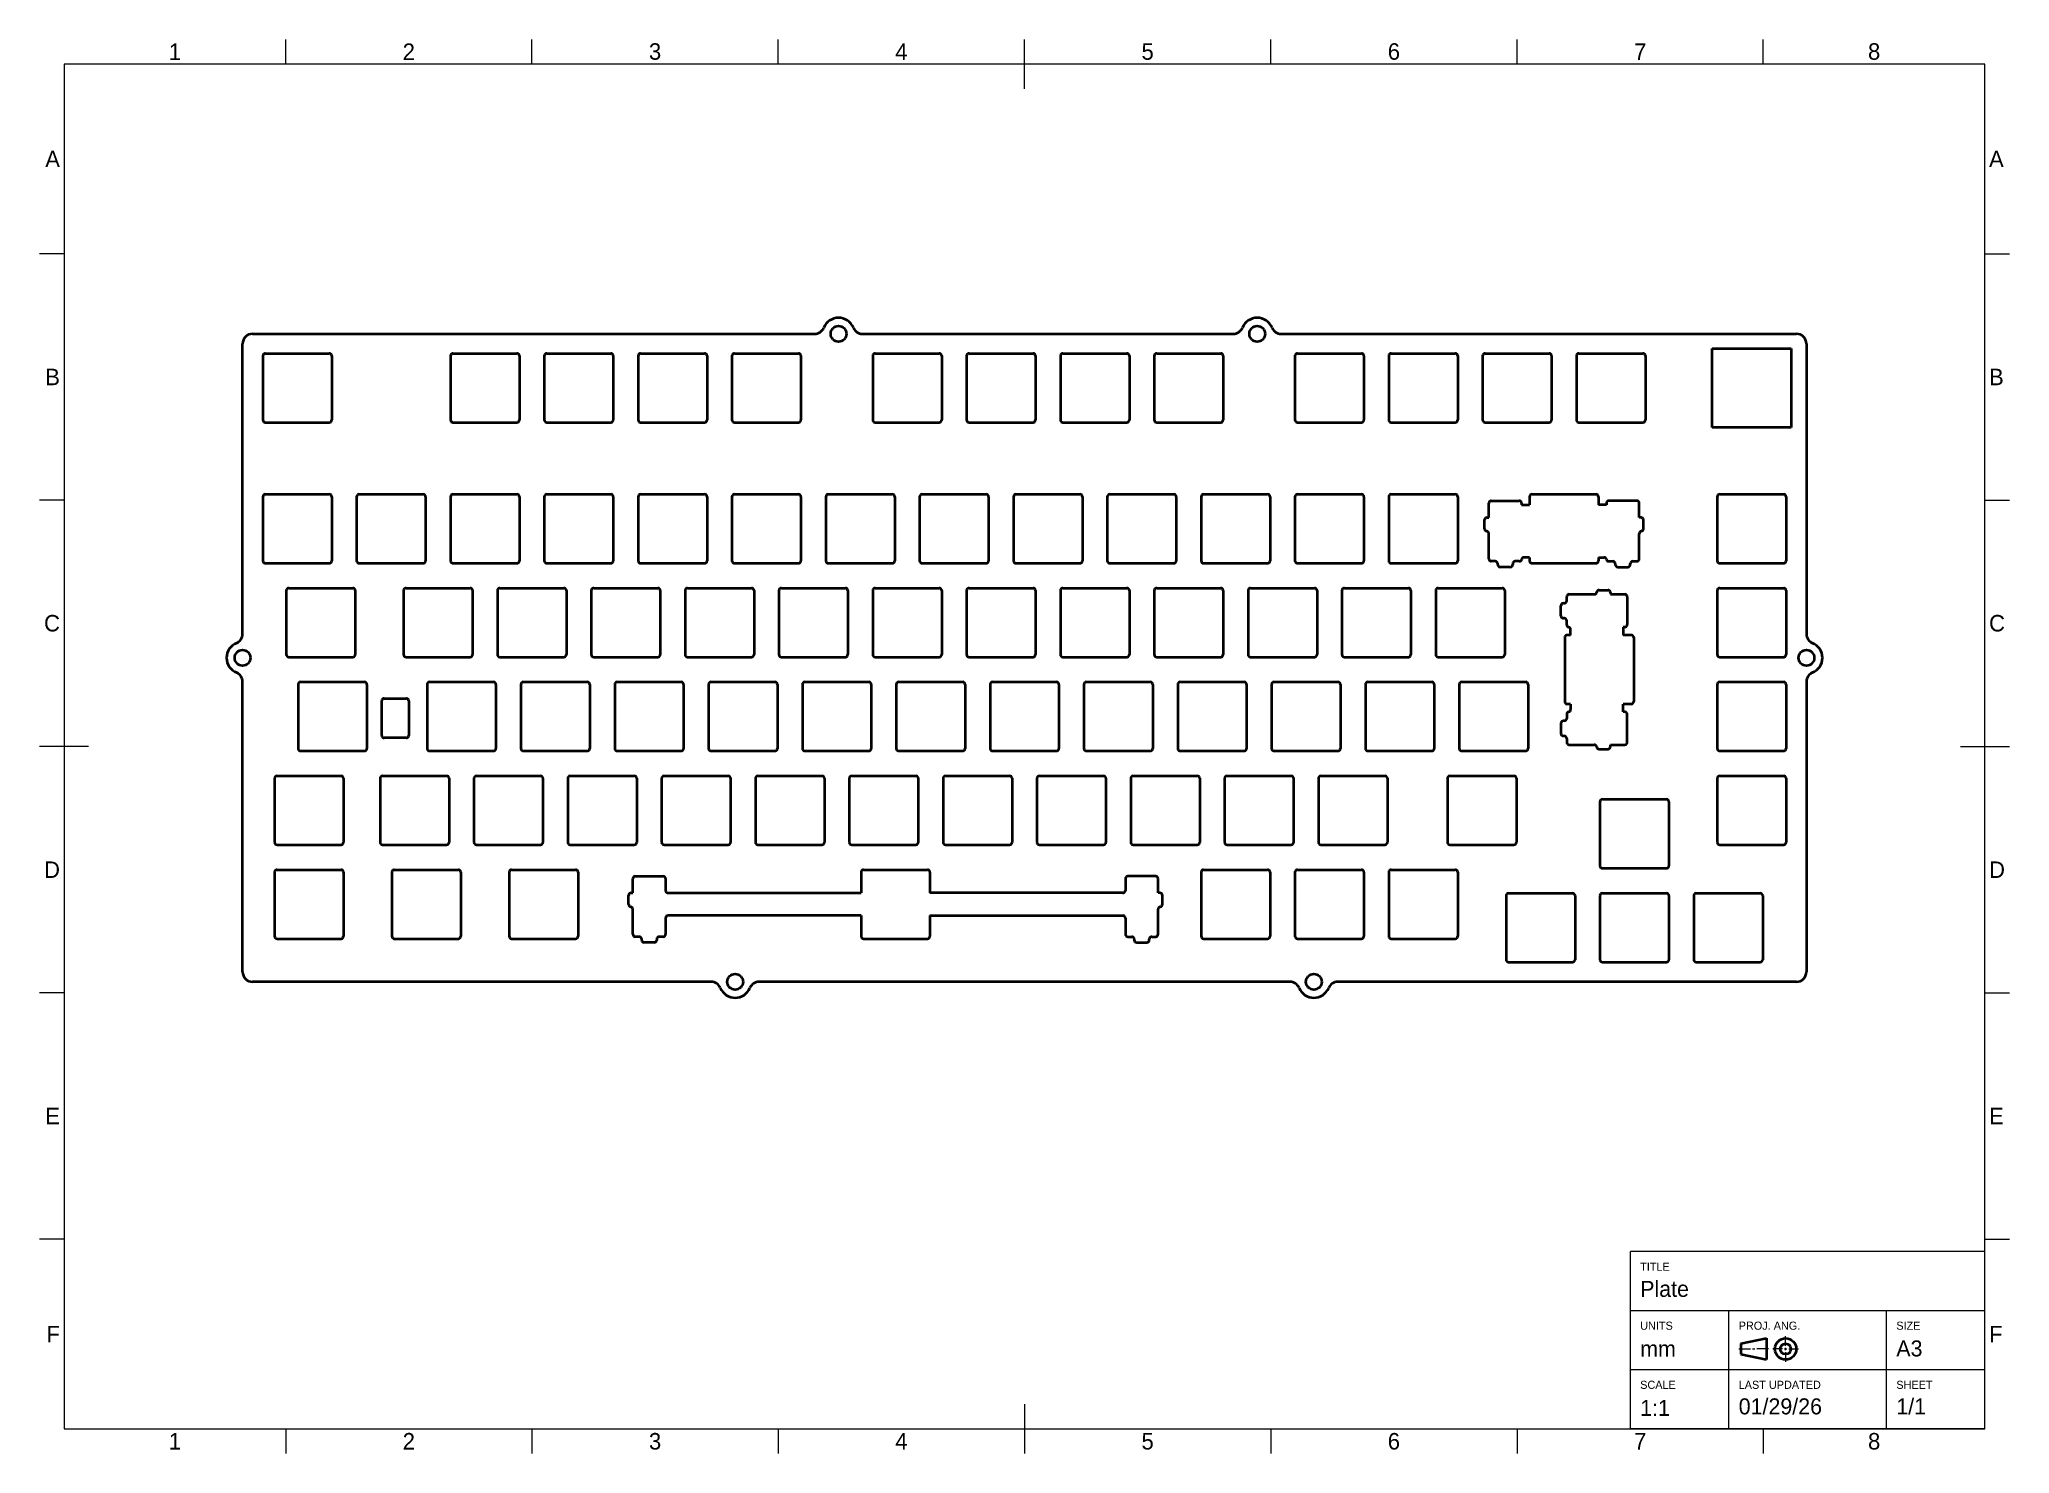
# Model space of a CAD drawing. Header units: millimetres. Extents: x 15 to 415, y 5 to 292.
import ezdxf

# ---------------------------------------------------------------- set-up
doc = ezdxf.new("R2010")
doc.units = ezdxf.units.MM
doc.layers.add('Border', color=7, linetype='Continuous')
doc.layers.add('Geometries', color=7, linetype='Continuous')
doc.styles.add('Shapr0', font='txt', dxfattribs={"height": 3.3495})
doc.styles.add('Shapr10', font='txt', dxfattribs={"height": 3.3495})
doc.styles.add('Shapr11', font='txt', dxfattribs={"height": 3.3495})
doc.styles.add('Shapr13', font='txt', dxfattribs={"height": 3.3495})
doc.styles.add('Shapr14', font='txt', dxfattribs={"height": 3.3495})
doc.styles.add('Shapr16', font='txt', dxfattribs={"height": 3.3495})
doc.styles.add('Shapr2', font='txt', dxfattribs={"height": 3.3495})
doc.styles.add('Shapr3', font='txt', dxfattribs={"height": 3.3495})
doc.styles.add('Shapr4', font='txt', dxfattribs={"height": 3.3495})
doc.styles.add('Shapr5', font='txt', dxfattribs={"height": 3.3495})
doc.styles.add('Shapr6', font='txt', dxfattribs={"height": 3.3495})
doc.styles.add('Shapr7', font='txt', dxfattribs={"height": 3.3495})
doc.styles.add('Shapr8', font='txt', dxfattribs={"height": 3.3495})
doc.styles.add('Shapr9', font='txt', dxfattribs={"height": 3.3495})

# ---------------------------------------------------------------- blocks, each defined once
blk = doc.blocks.new('*U2')
at = {"layer": 'Border', "linetype": 'Continuous', "lineweight": 15}
for p, q in [((410, 46), (338, 46)), ((338, 10), (338, 46)), ((410, 10), (410, 46)), ((410, 34), (338, 34)), ((358, 10), (358, 34)), ((390, 10), (390, 34)), ((369.53, 26.88), (369.53, 28.83)), ((360, 26.23), (362.38, 26.23)), ((362.82, 26.23), (363.25, 26.23)), ((366.07, 26.23), (363.68, 26.23)), ((368.88, 26.23), (366.93, 26.23)), ((369.32, 26.23), (369.75, 26.23)), ((369.53, 26.02), (369.53, 26.45)), ((369.53, 25.58), (369.53, 23.63)), ((370.18, 26.23), (372.13, 26.23)), ((410, 22), (338, 22)), ((410, 10), (338, 10))]:
    blk.add_line(p, q, dxfattribs=at)
at = {"layer": 'Border', "linetype": 'Continuous', "lineweight": 40}
for p, q in [((360.43, 27.32), (365.63, 28.4)), ((365.63, 28.4), (365.63, 24.07)), ((360.43, 27.32), (360.43, 25.15)), ((360.43, 25.15), (365.63, 24.07))]:
    blk.add_line(p, q, dxfattribs=at)
for radius in [2.17, 1.08]:
    blk.add_circle((369.53, 26.23), radius, dxfattribs=at)

msp = doc.modelspace()

# ---------------------------------------------------------------- linework, layer by layer
at = {"layer": 'Border', "linetype": 'Continuous', "lineweight": 15}
for p, q in [((65, 287), (65, 292)), ((115, 287), (115, 292)), ((165, 287), (165, 292)), ((215, 282), (215, 292)), ((265, 287), (265, 292)), ((315, 287), (315, 292)), ((365, 287), (365, 292)), ((410, 287), (20, 287)), ((20, 287), (20, 10)), ((410, 10), (410, 287)), ((20, 248.5), (15, 248.5)), ((410, 248.5), (415, 248.5)), ((20, 198.5), (15, 198.5)), ((410, 198.5), (415, 198.5)), ((25, 148.5), (15, 148.5)), ((405, 148.5), (415, 148.5)), ((20, 98.5), (15, 98.5)), ((410, 98.5), (415, 98.5)), ((20, 48.5), (15, 48.5)), ((410, 48.5), (415, 48.5)), ((215, 15), (215, 5)), ((20, 10), (410, 10)), ((65, 10), (65, 5)), ((115, 10), (115, 5)), ((165, 10), (165, 5)), ((265, 10), (265, 5)), ((315, 10), (315, 5)), ((365, 10), (365, 5))]:
    msp.add_line(p, q, dxfattribs=at)
at = {"layer": 'Geometries', "linetype": 'Continuous', "lineweight": 40}
for p, q in [((58.25, 232.25), (172.39588, 232.25)), ((182.10412, 232.25), (257.39588, 232.25)), ((267.10412, 232.25), (371.75, 232.25)), ((56.25, 171.35412), (56.25, 230.25)), ((60.8625, 228.26875), (73.8625, 228.26875)), ((98.9625, 228.26875), (111.9625, 228.26875)), ((118.0125, 228.26875), (131.0125, 228.26875)), ((137.0625, 228.26875), (150.0625, 228.26875)), ((156.1125, 228.26875), (169.1125, 228.26875)), ((184.6875, 228.26875), (197.6875, 228.26875)), ((203.7375, 228.26875), (216.7375, 228.26875)), ((222.7875, 228.26875), (235.7875, 228.26875)), ((241.8375, 228.26875), (254.8375, 228.26875)), ((270.4125, 228.26875), (283.4125, 228.26875)), ((289.4625, 228.26875), (302.4625, 228.26875)), ((308.5125, 228.26875), (321.5125, 228.26875)), ((327.5625, 228.26875), (340.5625, 228.26875)), ((354.6375, 229.26875), (370.6375, 229.26875)), ((354.6375, 213.26875), (354.6375, 229.26875)), ((370.6375, 229.26875), (370.6375, 213.26875)), ((373.75, 230.25), (373.75, 171.35412)), ((60.3625, 227.76875), (60.3625, 214.76875)), ((74.3625, 227.76875), (74.3625, 214.76875)), ((98.4625, 227.76875), (98.4625, 214.76875)), ((112.4625, 227.76875), (112.4625, 214.76875)), ((117.5125, 227.76875), (117.5125, 214.76875)), ((131.5125, 227.76875), (131.5125, 214.76875)), ((136.5625, 227.76875), (136.5625, 214.76875)), ((150.5625, 227.76875), (150.5625, 214.76875)), ((155.6125, 227.76875), (155.6125, 214.76875)), ((169.6125, 227.76875), (169.6125, 214.76875)), ((184.1875, 227.76875), (184.1875, 214.76875)), ((198.1875, 227.76875), (198.1875, 214.76875)), ((203.2375, 227.76875), (203.2375, 214.76875)), ((217.2375, 227.76875), (217.2375, 214.76875)), ((222.2875, 227.76875), (222.2875, 214.76875)), ((236.2875, 227.76875), (236.2875, 214.76875)), ((241.3375, 227.76875), (241.3375, 214.76875)), ((255.3375, 227.76875), (255.3375, 214.76875)), ((269.9125, 227.76875), (269.9125, 214.76875)), ((283.9125, 227.76875), (283.9125, 214.76875)), ((288.9625, 227.76875), (288.9625, 214.76875)), ((302.9625, 227.76875), (302.9625, 214.76875)), ((308.0125, 227.76875), (308.0125, 214.76875)), ((322.0125, 227.76875), (322.0125, 214.76875)), ((327.0625, 227.76875), (327.0625, 214.76875)), ((341.0625, 227.76875), (341.0625, 214.76875)), ((60.8625, 214.26875), (73.8625, 214.26875)), ((98.9625, 214.26875), (111.9625, 214.26875)), ((118.0125, 214.26875), (131.0125, 214.26875)), ((137.0625, 214.26875), (150.0625, 214.26875)), ((156.1125, 214.26875), (169.1125, 214.26875)), ((184.6875, 214.26875), (197.6875, 214.26875)), ((203.7375, 214.26875), (216.7375, 214.26875)), ((222.7875, 214.26875), (235.7875, 214.26875)), ((241.8375, 214.26875), (254.8375, 214.26875)), ((270.4125, 214.26875), (283.4125, 214.26875)), ((289.4625, 214.26875), (302.4625, 214.26875)), ((308.5125, 214.26875), (321.5125, 214.26875)), ((327.5625, 214.26875), (340.5625, 214.26875)), ((370.6375, 213.26875), (354.6375, 213.26875)), ((60.3625, 199.19375), (60.3625, 186.19375)), ((60.8625, 199.69375), (73.8625, 199.69375)), ((74.3625, 199.19375), (74.3625, 186.19375)), ((79.4125, 199.19375), (79.4125, 186.19375)), ((79.9125, 199.69375), (92.9125, 199.69375)), ((93.4125, 199.19375), (93.4125, 186.19375)), ((98.4625, 199.19375), (98.4625, 186.19375)), ((98.9625, 199.69375), (111.9625, 199.69375)), ((112.4625, 199.19375), (112.4625, 186.19375)), ((117.5125, 199.19375), (117.5125, 186.19375)), ((118.0125, 199.69375), (131.0125, 199.69375)), ((131.5125, 199.19375), (131.5125, 186.19375)), ((136.5625, 199.19375), (136.5625, 186.19375)), ((137.0625, 199.69375), (150.0625, 199.69375)), ((150.5625, 199.19375), (150.5625, 186.19375)), ((155.6125, 199.19375), (155.6125, 186.19375)), ((156.1125, 199.69375), (169.1125, 199.69375)), ((169.6125, 199.19375), (169.6125, 186.19375)), ((174.6625, 199.19375), (174.6625, 186.19375)), ((175.1625, 199.69375), (188.1625, 199.69375)), ((188.6625, 199.19375), (188.6625, 186.19375)), ((193.7125, 199.19375), (193.7125, 186.19375)), ((194.2125, 199.69375), (207.2125, 199.69375)), ((207.7125, 199.19375), (207.7125, 186.19375)), ((212.7625, 199.19375), (212.7625, 186.19375)), ((213.2625, 199.69375), (226.2625, 199.69375)), ((226.7625, 199.19375), (226.7625, 186.19375)), ((231.8125, 199.19375), (231.8125, 186.19375)), ((232.3125, 199.69375), (245.3125, 199.69375)), ((245.8125, 199.19375), (245.8125, 186.19375)), ((250.8625, 199.19375), (250.8625, 186.19375)), ((251.3625, 199.69375), (264.3625, 199.69375)), ((264.8625, 199.19375), (264.8625, 186.19375)), ((269.9125, 199.19375), (269.9125, 186.19375)), ((270.4125, 199.69375), (283.4125, 199.69375)), ((283.9125, 199.19375), (283.9125, 186.19375)), ((288.9625, 199.19375), (288.9625, 186.19375)), ((289.4625, 199.69375), (302.4625, 199.69375)), ((302.9625, 199.19375), (302.9625, 186.19375)), ((309.2721, 194.97975), (309.2721, 197.88335)), ((309.7721, 198.38335), (315.4269, 198.38335)), ((315.9269, 197.88335), (315.9269, 197.57055)), ((315.9269, 197.57055), (317.5375, 197.57055)), ((317.5375, 199.19375), (317.5375, 197.57055)), ((318.0375, 199.69375), (331.0375, 199.69375)), ((331.5375, 199.19375), (331.5375, 197.57055)), ((333.1481, 197.57055), (331.5375, 197.57055)), ((333.1481, 197.88335), (333.1481, 197.57055)), ((339.3029, 198.38335), (333.6481, 198.38335)), ((339.8029, 194.97975), (339.8029, 197.88335)), ((355.6375, 199.19375), (355.6375, 186.19375)), ((356.1375, 199.69375), (369.1375, 199.69375)), ((369.6375, 199.19375), (369.6375, 186.19375)), ((308.4085, 192.6764), (308.4085, 194.47975)), ((308.9085, 194.97975), (309.2721, 194.97975)), ((340.1665, 194.97975), (339.8029, 194.97975)), ((340.6665, 192.6764), (340.6665, 194.47975)), ((309.2721, 186.58975), (309.2721, 191.68575)), ((339.8029, 186.58975), (339.8029, 191.68575)), ((60.8625, 185.69375), (73.8625, 185.69375)), ((79.9125, 185.69375), (92.9125, 185.69375)), ((98.9625, 185.69375), (111.9625, 185.69375)), ((118.0125, 185.69375), (131.0125, 185.69375)), ((137.0625, 185.69375), (150.0625, 185.69375)), ((156.1125, 185.69375), (169.1125, 185.69375)), ((175.1625, 185.69375), (188.1625, 185.69375)), ((194.2125, 185.69375), (207.2125, 185.69375)), ((213.2625, 185.69375), (226.2625, 185.69375)), ((232.3125, 185.69375), (245.3125, 185.69375)), ((251.3625, 185.69375), (264.3625, 185.69375)), ((270.4125, 185.69375), (283.4125, 185.69375)), ((289.4625, 185.69375), (302.4625, 185.69375)), ((310.5755, 186.08975), (309.7721, 186.08975)), ((311.0755, 185.42135), (311.0755, 185.58975)), ((313.6235, 184.92135), (311.5755, 184.92135)), ((314.1235, 185.58975), (314.1235, 185.42135)), ((315.44976, 186.08975), (314.6235, 186.08975)), ((317.5375, 186.87715), (316.4269, 186.87715)), ((317.5375, 186.87715), (317.5375, 186.19375)), ((318.0375, 185.69375), (331.0375, 185.69375)), ((331.5375, 186.87715), (331.5375, 186.19375)), ((331.5375, 186.87715), (332.6481, 186.87715)), ((333.62524, 186.08975), (334.4515, 186.08975)), ((334.9515, 185.58975), (334.9515, 185.42135)), ((335.4515, 184.92135), (337.4995, 184.92135)), ((337.9995, 185.42135), (337.9995, 185.58975)), ((338.4995, 186.08975), (339.3029, 186.08975)), ((356.1375, 185.69375), (369.1375, 185.69375)), ((65.125, 180.14375), (65.125, 167.14375)), ((65.625, 180.64375), (78.625, 180.64375)), ((79.125, 180.14375), (79.125, 167.14375)), ((88.9375, 180.14375), (88.9375, 167.14375)), ((89.4375, 180.64375), (102.4375, 180.64375)), ((102.9375, 180.14375), (102.9375, 167.14375)), ((107.9875, 180.14375), (107.9875, 167.14375)), ((108.4875, 180.64375), (121.4875, 180.64375)), ((121.9875, 180.14375), (121.9875, 167.14375)), ((127.0375, 180.14375), (127.0375, 167.14375)), ((127.5375, 180.64375), (140.5375, 180.64375)), ((141.0375, 180.14375), (141.0375, 167.14375)), ((146.0875, 180.14375), (146.0875, 167.14375)), ((146.5875, 180.64375), (159.5875, 180.64375)), ((160.0875, 180.14375), (160.0875, 167.14375)), ((165.1375, 180.14375), (165.1375, 167.14375)), ((165.6375, 180.64375), (178.6375, 180.64375)), ((179.1375, 180.14375), (179.1375, 167.14375)), ((184.1875, 180.14375), (184.1875, 167.14375)), ((184.6875, 180.64375), (197.6875, 180.64375)), ((198.1875, 180.14375), (198.1875, 167.14375)), ((203.2375, 180.14375), (203.2375, 167.14375)), ((203.7375, 180.64375), (216.7375, 180.64375)), ((217.2375, 180.14375), (217.2375, 167.14375)), ((222.2875, 180.14375), (222.2875, 167.14375)), ((222.7875, 180.64375), (235.7875, 180.64375)), ((236.2875, 180.14375), (236.2875, 167.14375)), ((241.3375, 180.14375), (241.3375, 167.14375)), ((241.8375, 180.64375), (254.8375, 180.64375)), ((255.3375, 180.14375), (255.3375, 167.14375)), ((260.3875, 180.14375), (260.3875, 167.14375)), ((260.8875, 180.64375), (273.8875, 180.64375)), ((274.3875, 180.14375), (274.3875, 167.14375)), ((279.4375, 180.14375), (279.4375, 167.14375)), ((279.9375, 180.64375), (292.9375, 180.64375)), ((293.4375, 180.14375), (293.4375, 167.14375)), ((298.4875, 180.14375), (298.4875, 167.14375)), ((298.9875, 180.64375), (311.9875, 180.64375)), ((312.4875, 180.14375), (312.4875, 167.14375)), ((331.6639, 180.24775), (333.46725, 180.24775)), ((355.6375, 180.14375), (355.6375, 167.14375)), ((356.1375, 180.64375), (369.1375, 180.64375)), ((369.6375, 180.14375), (369.6375, 167.14375)), ((323.90885, 175.03275), (323.90885, 177.08075)), ((324.40885, 177.58075), (324.57725, 177.58075)), ((325.07725, 178.08075), (325.07725, 178.88415)), ((325.57725, 179.38415), (330.67325, 179.38415)), ((333.96725, 179.74775), (333.96725, 179.38415)), ((333.96725, 179.38415), (336.87085, 179.38415)), ((337.37085, 178.88415), (337.37085, 173.22935)), ((324.57725, 174.53275), (324.40885, 174.53275)), ((325.07725, 173.20649), (325.07725, 174.03275)), ((325.86465, 171.11875), (325.86465, 172.22935)), ((336.55805, 172.72935), (336.55805, 171.11875)), ((336.87085, 172.72935), (336.55805, 172.72935)), ((324.68125, 170.61875), (324.68125, 157.61875)), ((325.86465, 171.11875), (325.18125, 171.11875)), ((338.18125, 171.11875), (336.55805, 171.11875)), ((338.68125, 170.61875), (338.68125, 157.61875)), ((65.625, 166.64375), (78.625, 166.64375)), ((89.4375, 166.64375), (102.4375, 166.64375)), ((108.4875, 166.64375), (121.4875, 166.64375)), ((127.5375, 166.64375), (140.5375, 166.64375)), ((146.5875, 166.64375), (159.5875, 166.64375)), ((165.6375, 166.64375), (178.6375, 166.64375)), ((184.6875, 166.64375), (197.6875, 166.64375)), ((203.7375, 166.64375), (216.7375, 166.64375)), ((222.7875, 166.64375), (235.7875, 166.64375)), ((241.8375, 166.64375), (254.8375, 166.64375)), ((260.8875, 166.64375), (273.8875, 166.64375)), ((279.9375, 166.64375), (292.9375, 166.64375)), ((298.9875, 166.64375), (311.9875, 166.64375)), ((356.1375, 166.64375), (369.1375, 166.64375)), ((56.25, 102.75), (56.25, 161.64588)), ((67.50625, 161.09375), (67.50625, 148.09375)), ((68.00625, 161.59375), (81.00625, 161.59375)), ((81.50625, 161.09375), (81.50625, 148.09375)), ((93.7, 161.09375), (93.7, 148.09375)), ((94.2, 161.59375), (107.2, 161.59375)), ((107.7, 161.09375), (107.7, 148.09375)), ((112.75, 161.09375), (112.75, 148.09375)), ((113.25, 161.59375), (126.25, 161.59375)), ((126.75, 161.09375), (126.75, 148.09375)), ((131.8, 161.09375), (131.8, 148.09375)), ((132.3, 161.59375), (145.3, 161.59375)), ((145.8, 161.09375), (145.8, 148.09375)), ((150.85, 161.09375), (150.85, 148.09375)), ((151.35, 161.59375), (164.35, 161.59375)), ((164.85, 161.09375), (164.85, 148.09375)), ((169.9, 161.09375), (169.9, 148.09375)), ((170.4, 161.59375), (183.4, 161.59375)), ((183.9, 161.09375), (183.9, 148.09375)), ((188.95, 161.09375), (188.95, 148.09375)), ((189.45, 161.59375), (202.45, 161.59375)), ((202.95, 161.09375), (202.95, 148.09375)), ((208, 161.09375), (208, 148.09375)), ((208.5, 161.59375), (221.5, 161.59375)), ((222, 161.09375), (222, 148.09375)), ((227.05, 161.09375), (227.05, 148.09375)), ((227.55, 161.59375), (240.55, 161.59375)), ((241.05, 161.09375), (241.05, 148.09375)), ((246.1, 161.09375), (246.1, 148.09375)), ((246.6, 161.59375), (259.6, 161.59375)), ((260.1, 161.09375), (260.1, 148.09375)), ((265.15, 161.09375), (265.15, 148.09375)), ((265.65, 161.59375), (278.65, 161.59375)), ((279.15, 161.09375), (279.15, 148.09375)), ((284.2, 161.09375), (284.2, 148.09375)), ((284.7, 161.59375), (297.7, 161.59375)), ((298.2, 161.09375), (298.2, 148.09375)), ((303.25, 161.09375), (303.25, 148.09375)), ((303.75, 161.59375), (316.75, 161.59375)), ((317.25, 161.09375), (317.25, 148.09375)), ((355.6375, 161.09375), (355.6375, 148.09375)), ((356.1375, 161.59375), (369.1375, 161.59375)), ((369.6375, 161.09375), (369.6375, 148.09375)), ((373.75, 161.64588), (373.75, 102.75)), ((84.5, 150.75), (84.5, 157.75)), ((85, 158.25), (89.5, 158.25)), ((90, 157.75), (90, 150.75)), ((325.86465, 157.11875), (325.18125, 157.11875)), ((325.86465, 157.11875), (325.86465, 156.00815)), ((336.55805, 155.50815), (336.55805, 157.11875)), ((338.18125, 157.11875), (336.55805, 157.11875)), ((323.90885, 153.20475), (323.90885, 151.15675)), ((324.57725, 153.70475), (324.40885, 153.70475)), ((325.07725, 155.03101), (325.07725, 154.20475)), ((336.87085, 155.50815), (336.55805, 155.50815)), ((337.37085, 149.35335), (337.37085, 155.00815)), ((89.5, 150.25), (85, 150.25)), ((324.40885, 150.65675), (324.57725, 150.65675)), ((325.07725, 150.15675), (325.07725, 149.35335)), ((325.57725, 148.85335), (330.67325, 148.85335)), ((333.96725, 148.48975), (333.96725, 148.85335)), ((333.96725, 148.85335), (336.87085, 148.85335)), ((68.00625, 147.59375), (81.00625, 147.59375)), ((94.2, 147.59375), (107.2, 147.59375)), ((113.25, 147.59375), (126.25, 147.59375)), ((132.3, 147.59375), (145.3, 147.59375)), ((151.35, 147.59375), (164.35, 147.59375)), ((170.4, 147.59375), (183.4, 147.59375)), ((189.45, 147.59375), (202.45, 147.59375)), ((208.5, 147.59375), (221.5, 147.59375)), ((227.55, 147.59375), (240.55, 147.59375)), ((246.6, 147.59375), (259.6, 147.59375)), ((265.65, 147.59375), (278.65, 147.59375)), ((284.7, 147.59375), (297.7, 147.59375)), ((303.75, 147.59375), (316.75, 147.59375)), ((331.6639, 147.98975), (333.46725, 147.98975)), ((356.1375, 147.59375), (369.1375, 147.59375)), ((62.74375, 142.04375), (62.74375, 129.04375)), ((63.24375, 142.54375), (76.24375, 142.54375)), ((76.74375, 142.04375), (76.74375, 129.04375)), ((84.175, 142.04375), (84.175, 129.04375)), ((84.675, 142.54375), (97.675, 142.54375)), ((98.175, 142.04375), (98.175, 129.04375)), ((103.225, 142.04375), (103.225, 129.04375)), ((103.725, 142.54375), (116.725, 142.54375)), ((117.225, 142.04375), (117.225, 129.04375)), ((122.275, 142.04375), (122.275, 129.04375)), ((122.775, 142.54375), (135.775, 142.54375)), ((136.275, 142.04375), (136.275, 129.04375)), ((141.325, 142.04375), (141.325, 129.04375)), ((141.825, 142.54375), (154.825, 142.54375)), ((155.325, 142.04375), (155.325, 129.04375)), ((160.375, 142.04375), (160.375, 129.04375)), ((160.875, 142.54375), (173.875, 142.54375)), ((174.375, 142.04375), (174.375, 129.04375)), ((179.425, 142.04375), (179.425, 129.04375)), ((179.925, 142.54375), (192.925, 142.54375)), ((193.425, 142.04375), (193.425, 129.04375)), ((198.475, 142.04375), (198.475, 129.04375)), ((198.975, 142.54375), (211.975, 142.54375)), ((212.475, 142.04375), (212.475, 129.04375)), ((217.525, 142.04375), (217.525, 129.04375)), ((218.025, 142.54375), (231.025, 142.54375)), ((231.525, 142.04375), (231.525, 129.04375)), ((236.575, 142.04375), (236.575, 129.04375)), ((237.075, 142.54375), (250.075, 142.54375)), ((250.575, 142.04375), (250.575, 129.04375)), ((255.625, 142.04375), (255.625, 129.04375)), ((256.125, 142.54375), (269.125, 142.54375)), ((269.625, 142.04375), (269.625, 129.04375)), ((274.675, 142.04375), (274.675, 129.04375)), ((275.175, 142.54375), (288.175, 142.54375)), ((288.675, 142.04375), (288.675, 129.04375)), ((300.86875, 142.04375), (300.86875, 129.04375)), ((301.36875, 142.54375), (314.36875, 142.54375)), ((314.86875, 142.04375), (314.86875, 129.04375)), ((355.6375, 142.04375), (355.6375, 129.04375)), ((356.1375, 142.54375), (369.1375, 142.54375)), ((369.6375, 142.04375), (369.6375, 129.04375)), ((331.825, 137.28125), (331.825, 124.28125)), ((332.325, 137.78125), (345.325, 137.78125)), ((345.825, 137.28125), (345.825, 124.28125)), ((63.24375, 128.54375), (76.24375, 128.54375)), ((84.675, 128.54375), (97.675, 128.54375)), ((103.725, 128.54375), (116.725, 128.54375)), ((122.775, 128.54375), (135.775, 128.54375)), ((141.825, 128.54375), (154.825, 128.54375)), ((160.875, 128.54375), (173.875, 128.54375)), ((179.925, 128.54375), (192.925, 128.54375)), ((198.975, 128.54375), (211.975, 128.54375)), ((218.025, 128.54375), (231.025, 128.54375)), ((237.075, 128.54375), (250.075, 128.54375)), ((256.125, 128.54375), (269.125, 128.54375)), ((275.175, 128.54375), (288.175, 128.54375)), ((301.36875, 128.54375), (314.36875, 128.54375)), ((356.1375, 128.54375), (369.1375, 128.54375)), ((62.74375, 122.99375), (62.74375, 109.99375)), ((63.24375, 123.49375), (76.24375, 123.49375)), ((76.74375, 122.99375), (76.74375, 109.99375)), ((86.55625, 122.99375), (86.55625, 109.99375)), ((87.05625, 123.49375), (100.05625, 123.49375)), ((100.55625, 122.99375), (100.55625, 109.99375)), ((110.36875, 122.99375), (110.36875, 109.99375)), ((110.86875, 123.49375), (123.86875, 123.49375)), ((124.36875, 122.99375), (124.36875, 109.99375)), ((135.47885, 118.77975), (135.47885, 121.68335)), ((135.97885, 122.18335), (141.63365, 122.18335)), ((142.13365, 121.68335), (142.13365, 119.29375)), ((181.80625, 122.99375), (181.80625, 118.79375)), ((182.30625, 123.49375), (195.30625, 123.49375)), ((195.80625, 122.99375), (195.80625, 118.79375)), ((235.47885, 121.68335), (235.47885, 119.29375)), ((241.63365, 122.18335), (235.97885, 122.18335)), ((242.13365, 118.77975), (242.13365, 121.68335)), ((250.8625, 122.99375), (250.8625, 109.99375)), ((251.3625, 123.49375), (264.3625, 123.49375)), ((264.8625, 122.99375), (264.8625, 109.99375)), ((269.9125, 122.99375), (269.9125, 109.99375)), ((270.4125, 123.49375), (283.4125, 123.49375)), ((283.9125, 122.99375), (283.9125, 109.99375)), ((288.9625, 122.99375), (288.9625, 109.99375)), ((289.4625, 123.49375), (302.4625, 123.49375)), ((302.9625, 122.99375), (302.9625, 109.99375)), ((332.325, 123.78125), (345.325, 123.78125)), ((134.61525, 116.4764), (134.61525, 118.27975)), ((135.11525, 118.77975), (135.47885, 118.77975)), ((142.63365, 118.79375), (181.80625, 118.79375)), ((234.97885, 118.79375), (195.80625, 118.79375)), ((242.49725, 118.77975), (242.13365, 118.77975)), ((242.99725, 116.4764), (242.99725, 118.27975)), ((312.775, 118.23125), (312.775, 105.23125)), ((313.275, 118.73125), (326.275, 118.73125)), ((326.775, 118.23125), (326.775, 105.23125)), ((331.825, 118.23125), (331.825, 105.23125)), ((332.325, 118.73125), (345.325, 118.73125)), ((345.825, 118.23125), (345.825, 105.23125)), ((350.875, 118.23125), (350.875, 105.23125)), ((351.375, 118.73125), (364.375, 118.73125)), ((364.875, 118.23125), (364.875, 105.23125)), ((135.47885, 110.38975), (135.47885, 115.48575)), ((142.13365, 113.69375), (142.13365, 110.38975)), ((181.80625, 114.19375), (142.63365, 114.19375)), ((181.80625, 114.19375), (181.80625, 109.99375)), ((195.80625, 114.19375), (195.80625, 109.99375)), ((195.80625, 114.19375), (234.97885, 114.19375)), ((235.47885, 113.69375), (235.47885, 110.38975)), ((242.13365, 110.38975), (242.13365, 115.48575)), ((63.24375, 109.49375), (76.24375, 109.49375)), ((87.05625, 109.49375), (100.05625, 109.49375)), ((110.86875, 109.49375), (123.86875, 109.49375)), ((136.78225, 109.88975), (135.97885, 109.88975)), ((137.28225, 109.22135), (137.28225, 109.38975)), ((139.83025, 108.72135), (137.78225, 108.72135)), ((140.33025, 109.38975), (140.33025, 109.22135)), ((141.63365, 109.88975), (140.83025, 109.88975)), ((182.30625, 109.49375), (195.30625, 109.49375)), ((235.97885, 109.88975), (236.78225, 109.88975)), ((237.28225, 109.38975), (237.28225, 109.22135)), ((237.78225, 108.72135), (239.83025, 108.72135)), ((240.33025, 109.22135), (240.33025, 109.38975)), ((240.83025, 109.88975), (241.63365, 109.88975)), ((251.3625, 109.49375), (264.3625, 109.49375)), ((270.4125, 109.49375), (283.4125, 109.49375)), ((289.4625, 109.49375), (302.4625, 109.49375)), ((313.275, 104.73125), (326.275, 104.73125)), ((332.325, 104.73125), (345.325, 104.73125)), ((351.375, 104.73125), (364.375, 104.73125)), ((151.39588, 100.75), (58.25, 100.75)), ((268.89588, 100.75), (161.10412, 100.75)), ((371.75, 100.75), (278.60412, 100.75))]:
    msp.add_line(p, q, dxfattribs=at)
for centre in [(177.25, 232.25), (262.25, 232.25), (56.25, 166.5), (373.75, 166.5), (156.25, 100.75), (273.75, 100.75)]:
    msp.add_circle(centre, 1.6, dxfattribs=at)
for centre, radius, start, end in [((58.25, 230.25), 2, 90, 180), ((172.39588, 234.25), 2, 270, 337.6073122), ((177.25, 232.25), 3.25, 22.3926878, 157.6073122), ((182.10412, 234.25), 2, 202.3926878, 270), ((257.39588, 234.25), 2, 270, 337.6073122), ((262.25, 232.25), 3.25, 22.3926878, 157.6073122), ((267.10412, 234.25), 2, 202.3926878, 270), ((371.75, 230.25), 2, 0, 90), ((60.8625, 227.76875), 0.5, 90, 180), ((73.8625, 227.76875), 0.5, 0, 90), ((98.9625, 227.76875), 0.5, 90, 180), ((111.9625, 227.76875), 0.5, 0, 90), ((118.0125, 227.76875), 0.5, 90, 180), ((131.0125, 227.76875), 0.5, 0, 90), ((137.0625, 227.76875), 0.5, 90, 180), ((150.0625, 227.76875), 0.5, 0, 90), ((156.1125, 227.76875), 0.5, 90, 180), ((169.1125, 227.76875), 0.5, 0, 90), ((184.6875, 227.76875), 0.5, 90, 180), ((197.6875, 227.76875), 0.5, 0, 90), ((203.7375, 227.76875), 0.5, 90, 180), ((216.7375, 227.76875), 0.5, 0, 90), ((222.7875, 227.76875), 0.5, 90, 180), ((235.7875, 227.76875), 0.5, 0, 90), ((241.8375, 227.76875), 0.5, 90, 180), ((254.8375, 227.76875), 0.5, 0, 90), ((270.4125, 227.76875), 0.5, 90, 180), ((283.4125, 227.76875), 0.5, 0, 90), ((289.4625, 227.76875), 0.5, 90, 180), ((302.4625, 227.76875), 0.5, 0, 90), ((308.5125, 227.76875), 0.5, 90, 180), ((321.5125, 227.76875), 0.5, 0, 90), ((327.5625, 227.76875), 0.5, 90, 180), ((340.5625, 227.76875), 0.5, 0, 90), ((60.8625, 214.76875), 0.5, 180, 270), ((73.8625, 214.76875), 0.5, 270, 0), ((98.9625, 214.76875), 0.5, 180, 270), ((111.9625, 214.76875), 0.5, 270, 0), ((118.0125, 214.76875), 0.5, 180, 270), ((131.0125, 214.76875), 0.5, 270, 0), ((137.0625, 214.76875), 0.5, 180, 270), ((150.0625, 214.76875), 0.5, 270, 0), ((156.1125, 214.76875), 0.5, 180, 270), ((169.1125, 214.76875), 0.5, 270, 0), ((184.6875, 214.76875), 0.5, 180, 270), ((197.6875, 214.76875), 0.5, 270, 0), ((203.7375, 214.76875), 0.5, 180, 270), ((216.7375, 214.76875), 0.5, 270, 0), ((222.7875, 214.76875), 0.5, 180, 270), ((235.7875, 214.76875), 0.5, 270, 0), ((241.8375, 214.76875), 0.5, 180, 270), ((254.8375, 214.76875), 0.5, 270, 0), ((270.4125, 214.76875), 0.5, 180, 270), ((283.4125, 214.76875), 0.5, 270, 0), ((289.4625, 214.76875), 0.5, 180, 270), ((302.4625, 214.76875), 0.5, 270, 0), ((308.5125, 214.76875), 0.5, 180, 270), ((321.5125, 214.76875), 0.5, 270, 0), ((327.5625, 214.76875), 0.5, 180, 270), ((340.5625, 214.76875), 0.5, 270, 0), ((60.8625, 199.19375), 0.5, 90, 180), ((73.8625, 199.19375), 0.5, 0, 90), ((79.9125, 199.19375), 0.5, 90, 180), ((92.9125, 199.19375), 0.5, 0, 90), ((98.9625, 199.19375), 0.5, 90, 180), ((111.9625, 199.19375), 0.5, 0, 90), ((118.0125, 199.19375), 0.5, 90, 180), ((131.0125, 199.19375), 0.5, 0, 90), ((137.0625, 199.19375), 0.5, 90, 180), ((150.0625, 199.19375), 0.5, 0, 90), ((156.1125, 199.19375), 0.5, 90, 180), ((169.1125, 199.19375), 0.5, 0, 90), ((175.1625, 199.19375), 0.5, 90, 180), ((188.1625, 199.19375), 0.5, 0, 90), ((194.2125, 199.19375), 0.5, 90, 180), ((207.2125, 199.19375), 0.5, 0, 90), ((213.2625, 199.19375), 0.5, 90, 180), ((226.2625, 199.19375), 0.5, 0, 90), ((232.3125, 199.19375), 0.5, 90, 180), ((245.3125, 199.19375), 0.5, 0, 90), ((251.3625, 199.19375), 0.5, 90, 180), ((264.3625, 199.19375), 0.5, 0, 90), ((270.4125, 199.19375), 0.5, 90, 180), ((283.4125, 199.19375), 0.5, 0, 90), ((289.4625, 199.19375), 0.5, 90, 180), ((302.4625, 199.19375), 0.5, 0, 90), ((309.7721, 197.88335), 0.5, 90, 180), ((315.4269, 197.88335), 0.5, 0, 90), ((318.0375, 199.19375), 0.5, 90, 180), ((331.0375, 199.19375), 0.5, 0, 90), ((333.6481, 197.88335), 0.5, 90, 180), ((339.3029, 197.88335), 0.5, 0, 90), ((356.1375, 199.19375), 0.5, 90, 180), ((369.1375, 199.19375), 0.5, 0, 90), ((308.9085, 194.47975), 0.5, 90, 180), ((308.9085, 192.6764), 0.5, 180, 262.1604171), ((308.7721, 191.68575), 0.5, 0, 82.1604171), ((340.3029, 191.68575), 0.5, 97.8395829, 180), ((340.1665, 194.47975), 0.5, 0, 90), ((340.1665, 192.6764), 0.5, 277.8395829, 0), ((60.8625, 186.19375), 0.5, 180, 270), ((73.8625, 186.19375), 0.5, 270, 0), ((79.9125, 186.19375), 0.5, 180, 270), ((92.9125, 186.19375), 0.5, 270, 0), ((98.9625, 186.19375), 0.5, 180, 270), ((111.9625, 186.19375), 0.5, 270, 0), ((118.0125, 186.19375), 0.5, 180, 270), ((131.0125, 186.19375), 0.5, 270, 0), ((137.0625, 186.19375), 0.5, 180, 270), ((150.0625, 186.19375), 0.5, 270, 0), ((156.1125, 186.19375), 0.5, 180, 270), ((169.1125, 186.19375), 0.5, 270, 0), ((175.1625, 186.19375), 0.5, 180, 270), ((188.1625, 186.19375), 0.5, 270, 0), ((194.2125, 186.19375), 0.5, 180, 270), ((207.2125, 186.19375), 0.5, 270, 0), ((213.2625, 186.19375), 0.5, 180, 270), ((226.2625, 186.19375), 0.5, 270, 0), ((232.3125, 186.19375), 0.5, 180, 270), ((245.3125, 186.19375), 0.5, 270, 0), ((251.3625, 186.19375), 0.5, 180, 270), ((264.3625, 186.19375), 0.5, 270, 0), ((270.4125, 186.19375), 0.5, 180, 270), ((283.4125, 186.19375), 0.5, 270, 0), ((289.4625, 186.19375), 0.5, 180, 270), ((302.4625, 186.19375), 0.5, 270, 0), ((309.7721, 186.58975), 0.5, 180, 270), ((310.5755, 185.58975), 0.5, 0, 90), ((311.5755, 185.42135), 0.5, 180, 270), ((313.6235, 185.42135), 0.5, 270, 0), ((314.6235, 185.58975), 0.5, 90, 180), ((315.44976, 186.58975), 0.5, 270, 347.7252374), ((316.4269, 186.37715), 0.5, 90, 167.7252374), ((318.0375, 186.19375), 0.5, 180, 270), ((331.0375, 186.19375), 0.5, 270, 0), ((332.6481, 186.37715), 0.5, 12.2747626, 90), ((333.62524, 186.58975), 0.5, 192.2747626, 270), ((334.4515, 185.58975), 0.5, 0, 90), ((335.4515, 185.42135), 0.5, 180, 270), ((337.4995, 185.42135), 0.5, 270, 0), ((338.4995, 185.58975), 0.5, 90, 180), ((339.3029, 186.58975), 0.5, 270, 0), ((356.1375, 186.19375), 0.5, 180, 270), ((369.1375, 186.19375), 0.5, 270, 0), ((65.625, 180.14375), 0.5, 90, 180), ((78.625, 180.14375), 0.5, 0, 90), ((89.4375, 180.14375), 0.5, 90, 180), ((102.4375, 180.14375), 0.5, 0, 90), ((108.4875, 180.14375), 0.5, 90, 180), ((121.4875, 180.14375), 0.5, 0, 90), ((127.5375, 180.14375), 0.5, 90, 180), ((140.5375, 180.14375), 0.5, 0, 90), ((146.5875, 180.14375), 0.5, 90, 180), ((159.5875, 180.14375), 0.5, 0, 90), ((165.6375, 180.14375), 0.5, 90, 180), ((178.6375, 180.14375), 0.5, 0, 90), ((184.6875, 180.14375), 0.5, 90, 180), ((197.6875, 180.14375), 0.5, 0, 90), ((203.7375, 180.14375), 0.5, 90, 180), ((216.7375, 180.14375), 0.5, 0, 90), ((222.7875, 180.14375), 0.5, 90, 180), ((235.7875, 180.14375), 0.5, 0, 90), ((241.8375, 180.14375), 0.5, 90, 180), ((254.8375, 180.14375), 0.5, 0, 90), ((260.8875, 180.14375), 0.5, 90, 180), ((273.8875, 180.14375), 0.5, 0, 90), ((279.9375, 180.14375), 0.5, 90, 180), ((292.9375, 180.14375), 0.5, 0, 90), ((298.9875, 180.14375), 0.5, 90, 180), ((311.9875, 180.14375), 0.5, 0, 90), ((331.6639, 179.74775), 0.5, 90, 172.1604171), ((333.46725, 179.74775), 0.5, 0, 90), ((356.1375, 180.14375), 0.5, 90, 180), ((369.1375, 180.14375), 0.5, 0, 90), ((324.40885, 177.08075), 0.5, 90, 180), ((324.57725, 178.08075), 0.5, 270, 0), ((325.57725, 178.88415), 0.5, 90, 180), ((330.67325, 179.88415), 0.5, 270, 352.1604171), ((336.87085, 178.88415), 0.5, 0, 90), ((324.40885, 175.03275), 0.5, 180, 270), ((324.57725, 174.03275), 0.5, 0, 90), ((325.57725, 173.20649), 0.5, 180, 257.7252374), ((325.36465, 172.22935), 0.5, 0, 77.7252374), ((336.87085, 173.22935), 0.5, 270, 0), ((56.25, 166.5), 3.25, 112.3926878, 247.6073122), ((54.25, 171.35412), 2, 292.3926878, 0), ((325.18125, 170.61875), 0.5, 90, 180), ((338.18125, 170.61875), 0.5, 0, 90), ((375.75, 171.35412), 2, 180, 247.6073122), ((373.75, 166.5), 3.25, 292.3926878, 67.6073122), ((65.625, 167.14375), 0.5, 180, 270), ((78.625, 167.14375), 0.5, 270, 0), ((89.4375, 167.14375), 0.5, 180, 270), ((102.4375, 167.14375), 0.5, 270, 0), ((108.4875, 167.14375), 0.5, 180, 270), ((121.4875, 167.14375), 0.5, 270, 0), ((127.5375, 167.14375), 0.5, 180, 270), ((140.5375, 167.14375), 0.5, 270, 0), ((146.5875, 167.14375), 0.5, 180, 270), ((159.5875, 167.14375), 0.5, 270, 0), ((165.6375, 167.14375), 0.5, 180, 270), ((178.6375, 167.14375), 0.5, 270, 0), ((184.6875, 167.14375), 0.5, 180, 270), ((197.6875, 167.14375), 0.5, 270, 0), ((203.7375, 167.14375), 0.5, 180, 270), ((216.7375, 167.14375), 0.5, 270, 0), ((222.7875, 167.14375), 0.5, 180, 270), ((235.7875, 167.14375), 0.5, 270, 0), ((241.8375, 167.14375), 0.5, 180, 270), ((254.8375, 167.14375), 0.5, 270, 0), ((260.8875, 167.14375), 0.5, 180, 270), ((273.8875, 167.14375), 0.5, 270, 0), ((279.9375, 167.14375), 0.5, 180, 270), ((292.9375, 167.14375), 0.5, 270, 0), ((298.9875, 167.14375), 0.5, 180, 270), ((311.9875, 167.14375), 0.5, 270, 0), ((356.1375, 167.14375), 0.5, 180, 270), ((369.1375, 167.14375), 0.5, 270, 0), ((54.25, 161.64588), 2, 0, 67.6073122), ((68.00625, 161.09375), 0.5, 90, 180), ((81.00625, 161.09375), 0.5, 0, 90), ((94.2, 161.09375), 0.5, 90, 180), ((107.2, 161.09375), 0.5, 0, 90), ((113.25, 161.09375), 0.5, 90, 180), ((126.25, 161.09375), 0.5, 0, 90), ((132.3, 161.09375), 0.5, 90, 180), ((145.3, 161.09375), 0.5, 0, 90), ((151.35, 161.09375), 0.5, 90, 180), ((164.35, 161.09375), 0.5, 0, 90), ((170.4, 161.09375), 0.5, 90, 180), ((183.4, 161.09375), 0.5, 0, 90), ((189.45, 161.09375), 0.5, 90, 180), ((202.45, 161.09375), 0.5, 0, 90), ((208.5, 161.09375), 0.5, 90, 180), ((221.5, 161.09375), 0.5, 0, 90), ((227.55, 161.09375), 0.5, 90, 180), ((240.55, 161.09375), 0.5, 0, 90), ((246.6, 161.09375), 0.5, 90, 180), ((259.6, 161.09375), 0.5, 0, 90), ((265.65, 161.09375), 0.5, 90, 180), ((278.65, 161.09375), 0.5, 0, 90), ((284.7, 161.09375), 0.5, 90, 180), ((297.7, 161.09375), 0.5, 0, 90), ((303.75, 161.09375), 0.5, 90, 180), ((316.75, 161.09375), 0.5, 0, 90), ((356.1375, 161.09375), 0.5, 90, 180), ((369.1375, 161.09375), 0.5, 0, 90), ((375.75, 161.64588), 2, 112.3926878, 180), ((85, 157.75), 0.5, 90, 180), ((89.5, 157.75), 0.5, 0, 90), ((325.18125, 157.61875), 0.5, 180, 270), ((325.36465, 156.00815), 0.5, 282.2747626, 0), ((338.18125, 157.61875), 0.5, 270, 0), ((324.40885, 153.20475), 0.5, 90, 180), ((324.57725, 154.20475), 0.5, 270, 0), ((325.57725, 155.03101), 0.5, 102.2747626, 180), ((336.87085, 155.00815), 0.5, 0, 90), ((68.00625, 148.09375), 0.5, 180, 270), ((81.00625, 148.09375), 0.5, 270, 0), ((85, 150.75), 0.5, 180, 270), ((89.5, 150.75), 0.5, 270, 0), ((94.2, 148.09375), 0.5, 180, 270), ((107.2, 148.09375), 0.5, 270, 0), ((113.25, 148.09375), 0.5, 180, 270), ((126.25, 148.09375), 0.5, 270, 0), ((132.3, 148.09375), 0.5, 180, 270), ((145.3, 148.09375), 0.5, 270, 0), ((151.35, 148.09375), 0.5, 180, 270), ((164.35, 148.09375), 0.5, 270, 0), ((170.4, 148.09375), 0.5, 180, 270), ((183.4, 148.09375), 0.5, 270, 0), ((189.45, 148.09375), 0.5, 180, 270), ((202.45, 148.09375), 0.5, 270, 0), ((208.5, 148.09375), 0.5, 180, 270), ((221.5, 148.09375), 0.5, 270, 0), ((227.55, 148.09375), 0.5, 180, 270), ((240.55, 148.09375), 0.5, 270, 0), ((246.6, 148.09375), 0.5, 180, 270), ((259.6, 148.09375), 0.5, 270, 0), ((265.65, 148.09375), 0.5, 180, 270), ((278.65, 148.09375), 0.5, 270, 0), ((284.7, 148.09375), 0.5, 180, 270), ((297.7, 148.09375), 0.5, 270, 0), ((303.75, 148.09375), 0.5, 180, 270), ((316.75, 148.09375), 0.5, 270, 0), ((324.40885, 151.15675), 0.5, 180, 270), ((324.57725, 150.15675), 0.5, 0, 90), ((325.57725, 149.35335), 0.5, 180, 270), ((330.67325, 148.35335), 0.5, 7.8395829, 90), ((331.6639, 148.48975), 0.5, 187.8395829, 270), ((333.46725, 148.48975), 0.5, 270, 0), ((336.87085, 149.35335), 0.5, 270, 0), ((356.1375, 148.09375), 0.5, 180, 270), ((369.1375, 148.09375), 0.5, 270, 0), ((63.24375, 142.04375), 0.5, 90, 180), ((76.24375, 142.04375), 0.5, 0, 90), ((84.675, 142.04375), 0.5, 90, 180), ((97.675, 142.04375), 0.5, 0, 90), ((103.725, 142.04375), 0.5, 90, 180), ((116.725, 142.04375), 0.5, 0, 90), ((122.775, 142.04375), 0.5, 90, 180), ((135.775, 142.04375), 0.5, 0, 90), ((141.825, 142.04375), 0.5, 90, 180), ((154.825, 142.04375), 0.5, 0, 90), ((160.875, 142.04375), 0.5, 90, 180), ((173.875, 142.04375), 0.5, 0, 90), ((179.925, 142.04375), 0.5, 90, 180), ((192.925, 142.04375), 0.5, 0, 90), ((198.975, 142.04375), 0.5, 90, 180), ((211.975, 142.04375), 0.5, 0, 90), ((218.025, 142.04375), 0.5, 90, 180), ((231.025, 142.04375), 0.5, 0, 90), ((237.075, 142.04375), 0.5, 90, 180), ((250.075, 142.04375), 0.5, 0, 90), ((256.125, 142.04375), 0.5, 90, 180), ((269.125, 142.04375), 0.5, 0, 90), ((275.175, 142.04375), 0.5, 90, 180), ((288.175, 142.04375), 0.5, 0, 90), ((301.36875, 142.04375), 0.5, 90, 180), ((314.36875, 142.04375), 0.5, 0, 90), ((356.1375, 142.04375), 0.5, 90, 180), ((369.1375, 142.04375), 0.5, 0, 90), ((332.325, 137.28125), 0.5, 90, 180), ((345.325, 137.28125), 0.5, 0, 90), ((63.24375, 129.04375), 0.5, 180, 270), ((76.24375, 129.04375), 0.5, 270, 0), ((84.675, 129.04375), 0.5, 180, 270), ((97.675, 129.04375), 0.5, 270, 0), ((103.725, 129.04375), 0.5, 180, 270), ((116.725, 129.04375), 0.5, 270, 0), ((122.775, 129.04375), 0.5, 180, 270), ((135.775, 129.04375), 0.5, 270, 0), ((141.825, 129.04375), 0.5, 180, 270), ((154.825, 129.04375), 0.5, 270, 0), ((160.875, 129.04375), 0.5, 180, 270), ((173.875, 129.04375), 0.5, 270, 0), ((179.925, 129.04375), 0.5, 180, 270), ((192.925, 129.04375), 0.5, 270, 0), ((198.975, 129.04375), 0.5, 180, 270), ((211.975, 129.04375), 0.5, 270, 0), ((218.025, 129.04375), 0.5, 180, 270), ((231.025, 129.04375), 0.5, 270, 0), ((237.075, 129.04375), 0.5, 180, 270), ((250.075, 129.04375), 0.5, 270, 0), ((256.125, 129.04375), 0.5, 180, 270), ((269.125, 129.04375), 0.5, 270, 0), ((275.175, 129.04375), 0.5, 180, 270), ((288.175, 129.04375), 0.5, 270, 0), ((301.36875, 129.04375), 0.5, 180, 270), ((314.36875, 129.04375), 0.5, 270, 0), ((356.1375, 129.04375), 0.5, 180, 270), ((369.1375, 129.04375), 0.5, 270, 0), ((332.325, 124.28125), 0.5, 180, 270), ((345.325, 124.28125), 0.5, 270, 0), ((63.24375, 122.99375), 0.5, 90, 180), ((76.24375, 122.99375), 0.5, 0, 90), ((87.05625, 122.99375), 0.5, 90, 180), ((100.05625, 122.99375), 0.5, 0, 90), ((110.86875, 122.99375), 0.5, 90, 180), ((123.86875, 122.99375), 0.5, 0, 90), ((135.97885, 121.68335), 0.5, 90, 180), ((141.63365, 121.68335), 0.5, 0, 90), ((182.30625, 122.99375), 0.5, 90, 180), ((195.30625, 122.99375), 0.5, 0, 90), ((235.97885, 121.68335), 0.5, 90, 180), ((241.63365, 121.68335), 0.5, 0, 90), ((251.3625, 122.99375), 0.5, 90, 180), ((264.3625, 122.99375), 0.5, 0, 90), ((270.4125, 122.99375), 0.5, 90, 180), ((283.4125, 122.99375), 0.5, 0, 90), ((289.4625, 122.99375), 0.5, 90, 180), ((302.4625, 122.99375), 0.5, 0, 90), ((135.11525, 118.27975), 0.5, 90, 180), ((135.11525, 116.4764), 0.5, 180, 262.1604171), ((142.63365, 119.29375), 0.5, 180, 270), ((234.97885, 119.29375), 0.5, 270, 0), ((242.49725, 118.27975), 0.5, 0, 90), ((242.49725, 116.4764), 0.5, 277.8395829, 0), ((313.275, 118.23125), 0.5, 90, 180), ((326.275, 118.23125), 0.5, 0, 90), ((332.325, 118.23125), 0.5, 90, 180), ((345.325, 118.23125), 0.5, 0, 90), ((351.375, 118.23125), 0.5, 90, 180), ((364.375, 118.23125), 0.5, 0, 90), ((134.97885, 115.48575), 0.5, 0, 82.1604171), ((142.63365, 113.69375), 0.5, 90, 180), ((234.97885, 113.69375), 0.5, 0, 90), ((242.63365, 115.48575), 0.5, 97.8395829, 180), ((63.24375, 109.99375), 0.5, 180, 270), ((76.24375, 109.99375), 0.5, 270, 0), ((87.05625, 109.99375), 0.5, 180, 270), ((100.05625, 109.99375), 0.5, 270, 0), ((110.86875, 109.99375), 0.5, 180, 270), ((123.86875, 109.99375), 0.5, 270, 0), ((135.97885, 110.38975), 0.5, 180, 270), ((136.78225, 109.38975), 0.5, 0, 90), ((137.78225, 109.22135), 0.5, 180, 270), ((139.83025, 109.22135), 0.5, 270, 0), ((140.83025, 109.38975), 0.5, 90, 180), ((141.63365, 110.38975), 0.5, 270, 0), ((182.30625, 109.99375), 0.5, 180, 270), ((195.30625, 109.99375), 0.5, 270, 0), ((235.97885, 110.38975), 0.5, 180, 270), ((236.78225, 109.38975), 0.5, 0, 90), ((237.78225, 109.22135), 0.5, 180, 270), ((239.83025, 109.22135), 0.5, 270, 0), ((240.83025, 109.38975), 0.5, 90, 180), ((241.63365, 110.38975), 0.5, 270, 0), ((251.3625, 109.99375), 0.5, 180, 270), ((264.3625, 109.99375), 0.5, 270, 0), ((270.4125, 109.99375), 0.5, 180, 270), ((283.4125, 109.99375), 0.5, 270, 0), ((289.4625, 109.99375), 0.5, 180, 270), ((302.4625, 109.99375), 0.5, 270, 0), ((313.275, 105.23125), 0.5, 180, 270), ((326.275, 105.23125), 0.5, 270, 0), ((332.325, 105.23125), 0.5, 180, 270), ((345.325, 105.23125), 0.5, 270, 0), ((351.375, 105.23125), 0.5, 180, 270), ((364.375, 105.23125), 0.5, 270, 0), ((58.25, 102.75), 2, 180, 270), ((151.39588, 98.75), 2, 22.3926878, 90), ((161.10412, 98.75), 2, 90, 157.6073122), ((268.89588, 98.75), 2, 22.3926878, 90), ((278.60412, 98.75), 2, 90, 157.6073122), ((371.75, 102.75), 2, 270, 0), ((156.25, 100.75), 3.25, 202.3926878, 337.6073122), ((273.75, 100.75), 3.25, 202.3926878, 337.6073122)]:
    msp.add_arc(centre, radius, start, end, dxfattribs=at)

# ---------------------------------------------------------------- block references
msp.add_blockref('*U2', (0, 0))

# ---------------------------------------------------------------- texts
at = {"layer": 'Border', "linetype": 'Continuous', "lineweight": 15, "char_height": 3.3495, "width": 3.3495, "style": 'Shapr0'}
for s, insert, attachment_point in [('1', (42.5, 287.82525), 8), ('2', (90, 287.82525), 8), ('3', (140, 287.82525), 8), ('4', (190, 287.82525), 8), ('5', (240, 287.82525), 8), ('6', (290, 287.82525), 8), ('7', (340, 287.82525), 8), ('8', (387.5, 287.82525), 8), ('A', (19.17475, 267.75), 6), ('A', (410.82525, 267.75), 4), ('B', (19.17475, 223.5), 6), ('B', (410.82525, 223.5), 4), ('C', (19.17475, 173.5), 6), ('C', (410.82525, 173.5), 4), ('D', (19.17475, 123.5), 6), ('D', (410.82525, 123.5), 4), ('E', (19.17475, 73.5), 6), ('E', (410.82525, 73.5), 4), ('F', (19.17475, 29.25), 6), ('F', (410.82525, 29.25), 4), ('1', (42.5, 9.17475), 2), ('2', (90, 9.17475), 2), ('3', (140, 9.17475), 2), ('4', (190, 9.17475), 2), ('5', (240, 9.17475), 2), ('6', (290, 9.17475), 2), ('7', (340, 9.17475), 2), ('8', (387.5, 9.17475), 2)]:
    msp.add_mtext(s, dxfattribs=dict(at, insert=insert, attachment_point=attachment_point))
at = {"layer": 'Border', "linetype": 'Continuous', "lineweight": 15, "attachment_point": 1}
for s, insert, char_height, style in [('TITLE', (340, 43.75), 1.65, 'Shapr2'), ('Plate', (340, 40.05213), 3.25, 'Shapr3'), ('UNITS', (340, 31.78277), 1.65, 'Shapr4'), ('PROJ. ANG.', (360, 31.78277), 1.65, 'Shapr6'), ('A3', (392, 27.96454), 3.25, 'Shapr8'), ('SIZE', (392, 31.78277), 1.65, 'Shapr7'), ('mm', (340, 27.9), 3.25, 'Shapr5'), ('SCALE', (340, 19.78277), 1.65, 'Shapr9'), ('01/29/26', (360, 16.20426), 3.25, 'Shapr16'), ('LAST UPDATED', (360, 19.78277), 1.65, 'Shapr11'), ('SHEET', (392, 19.78277), 1.65, 'Shapr13'), ('1/1', (392, 16.20426), 3.25, 'Shapr14'), ('1:1', (340, 15.9), 3.25, 'Shapr10')]:
    msp.add_mtext(s, dxfattribs=dict(at, insert=insert, char_height=char_height, style=style))

doc.saveas('drawing.dxf')
